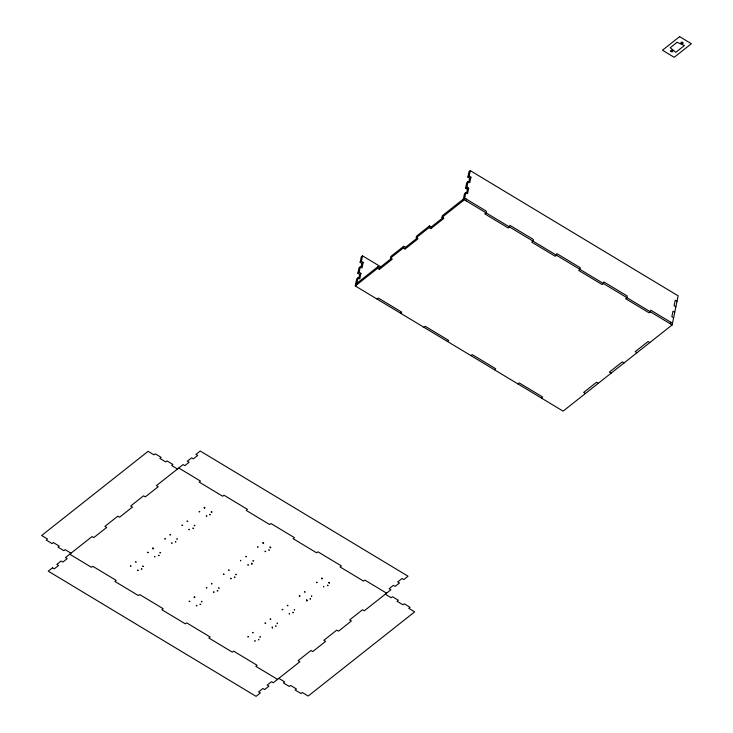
<?xml version="1.0" encoding="UTF-8"?>
<svg xmlns="http://www.w3.org/2000/svg" width="733" height="733" viewBox="0 0 733 733"><rect width="100%" height="100%" fill="white"/><g stroke="black" fill="none" stroke-linecap="round" stroke-linejoin="round"><path stroke-width="1.1" d="M131.18 566.059L130.456 566.297L130.511 565.656M136.311 562.009L135.578 562.238L135.642 561.597M138.335 570.366L137.612 570.604L137.667 569.962M142.092 569.055L141.368 569.294L141.423 568.652M143.466 566.316L142.733 566.554L142.798 565.913M148.359 552.48L147.626 552.719L147.681 552.077M152.812 548.027C152.739 549.631 152.336 547.093 153.481 548.431L153.069 548.852L153.481 548.431M154.837 556.384L154.782 557.025L154.562 556.613M159.263 555.486L158.539 555.724L158.594 555.083M160.637 552.737L159.913 552.975L159.968 552.334M165.53 538.902L164.806 539.14L164.861 538.498M170.652 534.852L169.928 535.09L169.983 534.449M172.017 542.814L171.962 543.455L171.733 543.034M175.773 541.504L175.709 542.145L175.489 541.724M177.139 538.755L177.084 539.396L176.855 538.984M182.7 525.332L181.976 525.57L182.031 524.92M187.831 521.273L187.098 521.511L187.153 520.87M189.187 529.235L189.132 529.877L188.903 529.455M193.613 528.328L192.889 528.566L192.944 527.925M189.893 601.417L189.16 601.656L189.215 601.014M194.987 525.588L194.254 525.827L194.309 525.185M194.346 596.964C194.272 598.568 193.869 596.03 195.015 597.368L194.291 597.606M199.871 511.753L199.147 511.991L199.202 511.35M197.049 605.733L196.316 605.971L196.371 605.321M204.333 507.291L204.58 508.125L205.002 507.703M200.805 604.423L200.072 604.661L200.127 604.019M207.036 516.059L206.303 516.298L206.358 515.656M202.171 601.674L201.447 601.912L201.502 601.271M210.114 514.346L210.059 514.987L209.83 514.575M207.063 587.839L206.339 588.077L206.394 587.435M211.205 511.826L211.434 512.248L211.489 511.607M212.185 583.789L211.461 584.027L211.516 583.386M214.219 592.154L213.495 592.392L213.55 591.751M217.976 590.844L217.243 591.082L217.307 590.441M219.341 588.104L218.617 588.333L218.672 587.692M224.234 574.269L223.51 574.507L223.565 573.866M229.365 570.21L228.632 570.448L228.687 569.807M231.39 578.575L230.666 578.813L230.721 578.172M235.146 577.265L234.423 577.503L234.478 576.862M236.521 574.525L235.788 574.764L235.852 574.122M240.736 560.287L240.681 560.928L240.451 560.507M246.535 556.64L245.812 556.878L245.867 556.237M248.569 564.996L247.836 565.235L247.891 564.593M251.923 564.098L251.648 563.283L252.033 563.915M248.597 636.775L247.873 637.014L247.928 636.372M253.691 560.947L252.967 561.185L253.022 560.543M257.915 546.708L257.851 547.349L257.631 546.937M253.05 632.322L252.995 632.964L252.766 632.542M255.084 640.688L255.029 641.329L254.8 640.908M263.037 542.658L263.294 543.483L263.706 543.061M258.841 639.378L258.786 640.019L258.557 639.597M265.74 551.427L265.007 551.665L265.071 551.024M260.206 636.629L260.151 637.279L259.922 636.858M269.497 550.116L268.764 550.355L268.819 549.713M265.767 623.206L265.044 623.444L265.099 622.803M270.193 546.965L270.45 547.798L270.862 547.368M270.898 619.147L270.165 619.385L270.23 618.744M272.529 627.924L272.255 627.109L272.639 627.741M276.011 625.799L275.956 626.44L275.727 626.028M277.386 623.059L277.321 623.701L277.101 623.279M282.947 609.627L282.214 609.865L282.269 609.224M288.069 605.577L287.345 605.815L287.4 605.174M289.425 613.53L289.37 614.172L289.141 613.759M293.182 612.229L293.127 612.87L292.898 612.449M294.556 609.48L294.501 610.122L294.272 609.7M299.412 596.268L299.449 595.645L300.118 596.048L299.385 596.286L299.449 595.645M305.24 591.998L304.516 592.237L304.571 591.595M306.88 600.767L306.605 599.96L307.274 600.364L306.852 600.785L307.274 600.364M310.352 598.65L310.297 599.292L310.077 598.87M311.727 595.902L311.672 596.543L311.443 596.131M317.288 582.478L316.564 582.708L316.619 582.066M321.741 578.016L321.998 578.85L322.419 578.419M323.775 586.382L323.72 587.023L323.491 586.602M328.201 585.475L327.477 585.713L327.532 585.071M328.897 582.332L329.154 583.156L329.575 582.735M467.883 177.148L469.175 176.131L470.934 177.194L469.642 178.211L467.883 177.148L469.01 171.659L470.302 170.642L678.126 295.82L672.152 324.921L563.1 411.131L355.276 285.952L356.742 278.815L358.025 277.798L359.793 278.861L360.92 273.363L359.152 272.31L357.869 273.327L359.628 274.38L360.92 273.363M357.869 273.327L358.996 267.829L360.279 266.812L362.047 267.875L363.174 262.387L361.406 261.324L360.123 262.341L361.882 263.404L363.174 262.387M360.123 262.341L361.25 256.852L362.542 255.835L381.16 267.05M356.568 284.935L358.025 277.798M359.152 272.31L360.279 266.812M361.406 261.324L362.542 255.835M358.73 278.778L359.628 274.38M360.984 267.792L361.882 263.404M355.276 285.952L377.605 268.305L377.935 266.656L379.703 267.719L391.724 258.208M377.605 268.305L379.364 269.359L379.703 267.719M379.364 269.359L392.247 259.18L390.478 258.117L390.817 256.477L403.7 246.288L405.459 247.351L417.48 237.849M390.478 258.117L403.361 247.937L403.7 246.288M403.361 247.937L405.12 249L405.459 247.351M405.12 249L418.002 238.811L416.243 237.758L416.582 236.108L429.456 225.929L431.224 226.983L443.245 217.481M416.243 237.758L429.117 227.569L429.456 225.929M429.117 227.569L430.885 228.632L431.224 226.983M430.885 228.632L443.758 218.452L441.999 217.389L442.338 215.74L464.667 198.093L486.382 211.177L486.043 212.827L484.76 213.844L508.244 227.99L509.527 226.973L509.866 225.324L533.349 239.462L533.01 241.111L531.727 242.128L555.211 256.275L556.494 255.258L556.833 253.609L580.316 267.756L579.977 269.405L578.694 270.422L602.178 284.569L603.461 283.543L603.8 281.903L627.283 296.04L626.944 297.69L625.661 298.707L649.136 312.854L650.428 311.837L650.767 310.187L672.491 323.271M463.036 200.76L464.502 193.622L465.794 192.605L467.553 193.668L468.68 188.17L466.921 187.117L465.629 188.134L467.388 189.196L468.68 188.17M465.629 188.134L466.756 182.645L468.048 181.619L469.807 182.682L470.934 177.194M441.999 217.389L464.328 199.743L465.794 192.605M466.921 187.117L468.048 181.619M469.175 176.131L470.302 170.642M466.49 193.585L467.388 189.196M468.744 182.599L469.642 178.211M466.087 200.805L466.426 199.156M670.393 323.858L670.722 322.208M263.422 543.281L262.753 542.878M329.291 582.955L328.622 582.552M212.158 512.01L211.452 512.23M355.615 284.303L377.935 266.656M377 299.037L378.283 298.019L401.766 312.157L400.484 313.183M423.967 327.321L425.25 326.304L448.733 340.451L447.451 341.468M470.925 355.615L472.217 354.598L495.7 368.736L494.409 369.753M251.648 563.283L251.611 563.915M517.892 383.9L519.184 382.883L542.667 397.029L541.375 398.046M272.255 627.109L272.218 627.732M306.605 599.96L306.568 600.584M676.999 301.309L675.23 300.246L674.103 305.743L675.872 306.797M674.745 312.295L672.976 311.232L671.849 316.72L673.618 317.783M464.328 199.743L672.152 324.921M649.823 342.568L648.064 341.505L635.181 351.693L636.94 352.747M624.067 362.936L622.308 361.873L609.425 372.052L611.185 373.115M598.302 383.295L596.543 382.232L583.66 392.421L585.429 393.484M178.76 467.993L200.485 481.077L199.193 482.094L222.676 496.241L223.968 495.224L247.452 509.362L246.16 510.379L269.643 524.526L270.935 523.509L294.419 537.655L293.127 538.673L316.61 552.819L317.902 551.793L341.376 565.94L340.094 566.957L363.577 581.104L364.86 580.087L386.584 593.171M177.478 469.01L171.604 465.473L172.887 464.456L167.023 460.92L165.731 461.937L159.858 458.4L161.15 457.383L155.277 453.846L153.994 454.863L148.121 451.326L41.644 535.502L47.517 539.039L46.225 540.056L52.098 543.593L53.39 542.576L59.254 546.112L57.971 547.13L63.844 550.666L65.127 549.649L71 553.186M385.301 594.188L391.165 597.725L392.457 596.708L398.331 600.245L397.039 601.262L402.912 604.798L404.195 603.781L410.068 607.318L408.776 608.335L414.649 611.872L308.181 696.038L302.308 692.502L301.016 693.528L295.152 689.991L296.434 688.965L290.561 685.437L289.278 686.455L283.405 682.918L284.697 681.901L278.824 678.364M204.608 508.106L204.049 507.52M270.468 547.78L269.909 547.194M322.016 578.832L321.457 578.245M69.708 554.203L91.433 567.287L92.725 566.27L116.208 580.408L114.916 581.434L138.4 595.572L139.691 594.555L163.175 608.702L161.883 609.719L185.367 623.865L186.649 622.848L210.133 636.986L208.85 638.003L232.334 652.15L233.616 651.133L257.1 665.28L255.817 666.297L277.532 679.381M679.61 36.65L662.44 50.229L674.177 57.302L691.356 43.723L679.61 36.65M677.1 42.312L670.237 47.746L675.835 52.309L684.42 45.528L677.1 42.312M52.538 567.782L48.25 571.172L256.074 696.35L260.362 692.96L258.602 691.897L262.89 688.498L264.659 689.561L268.947 686.17L267.188 685.108L271.485 681.708L273.244 682.771L299.861 661.734L298.102 660.671L310.975 650.492L312.744 651.545L325.617 641.366L323.858 640.303L336.74 630.123L338.499 631.186L351.382 620.998L349.623 619.944L362.496 609.755L364.264 610.818L390.881 589.772L389.113 588.718L393.41 585.319L395.169 586.382L399.467 582.992L397.707 581.929L401.996 578.529L403.755 579.592L408.052 576.202L200.228 451.024L195.931 454.414L197.699 455.477L193.402 458.867L191.643 457.813L187.346 461.204L189.105 462.266L184.817 465.657L183.058 464.594L156.441 485.64L158.2 486.703L145.317 496.882L143.558 495.82L130.676 506.008L132.435 507.062L119.561 517.251L117.793 516.188L104.92 526.367L106.679 527.43L93.797 537.61L92.037 536.556L65.42 557.593L67.179 558.656L62.882 562.046L61.123 560.992L56.835 564.383L58.594 565.445L54.297 568.835L52.538 567.782M681.195 43.256A1.099 0.715 11.6 0 0 683.064 43.284A1.099 0.715 11.6 0 0 681.882 42.166A1.099 0.715 11.6 0 0 681.195 43.256M670.897 51.402A1.099 0.715 11.6 0 0 672.766 51.429A1.099 0.715 11.6 0 0 671.575 50.311A1.099 0.715 11.6 0 0 670.897 51.402"/></g></svg>
